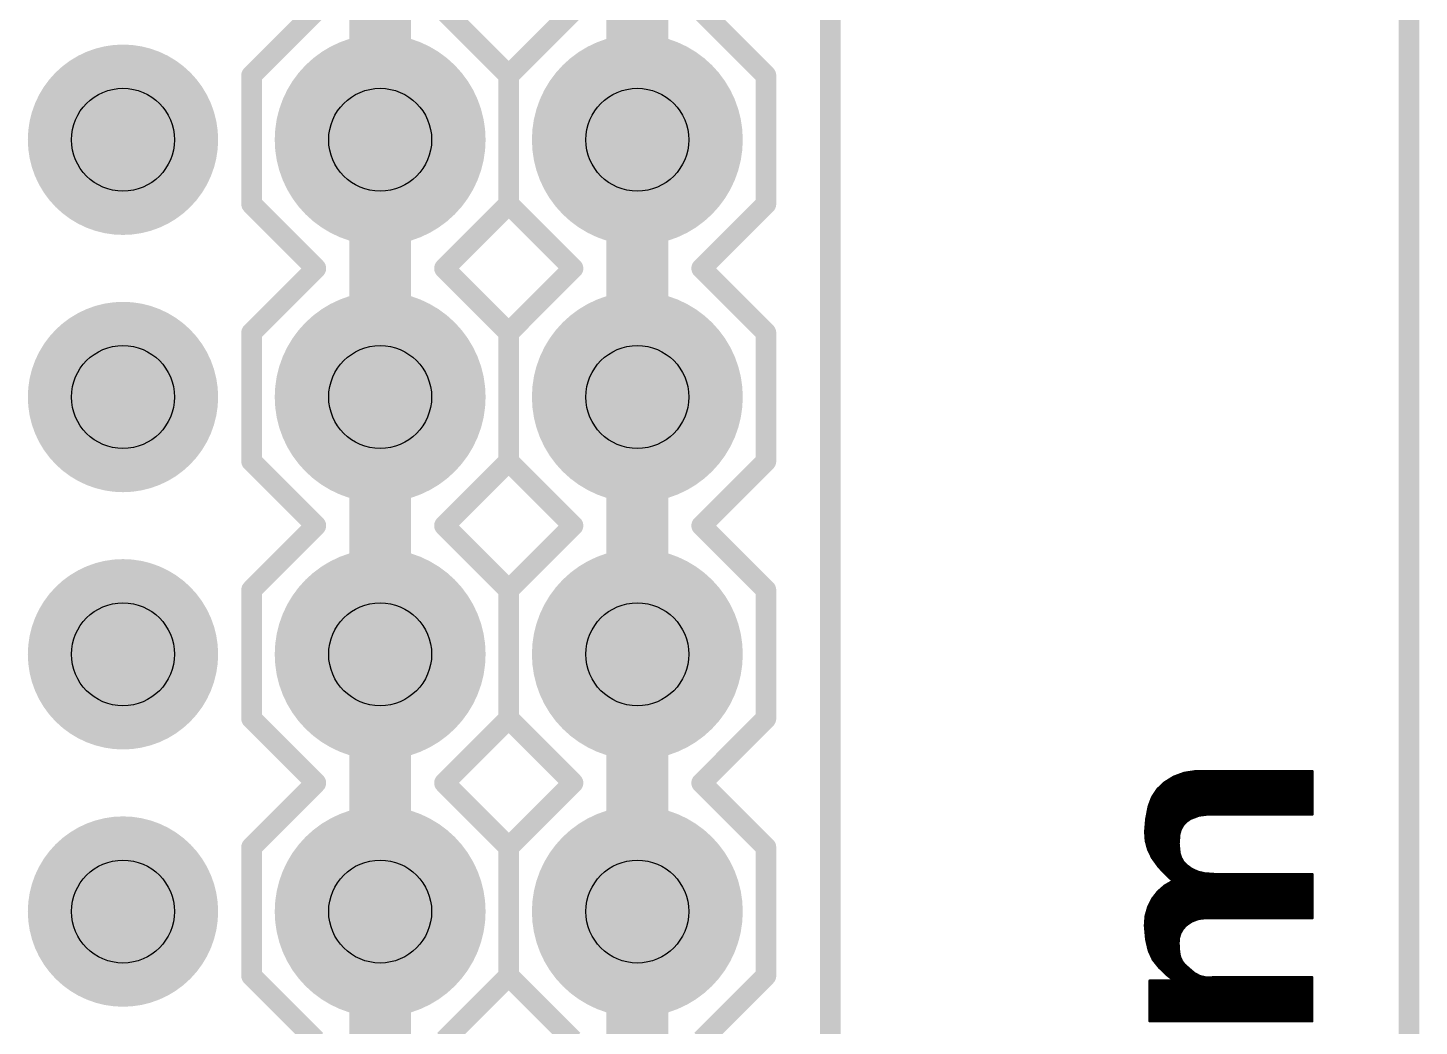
# Model space of a CAD drawing. Extents: x -27 to 84, y -12 to 86.
# Drawn here: x 70.18 to 83.92, y 50.94 to 60.79 of the extents above; entities that cross this region are included whole.
import ezdxf

# ---------------------------------------------------------------- set-up
doc = ezdxf.new("R2010")
doc.units = 0
for name, color, linetype in [('1', 12, 'CONTINUOUS'), ('17', 110, 'CONTINUOUS'), ('18', 110, 'CONTINUOUS'), ('20', 53, 'CONTINUOUS'), ('21', 41, 'CONTINUOUS'), ('29', 253, 'CONTINUOUS'), ('30', 253, 'CONTINUOUS'), ('44', 253, 'CONTINUOUS'), ('51', 53, 'CONTINUOUS')]:
    doc.layers.add(name, color=color, linetype=linetype)

# ---------------------------------------------------------------- blocks, each defined once
blk = doc.blocks.new('RECT')
blk.add_solid([(-0.5, -0.5), (0.5, -0.5), (-0.5, 0.5), (0.5, 0.5)])
blk = doc.blocks.new('ROUNDP')
at = {"const_width": 0.5}
blk.add_lwpolyline([(0, -0.25, 1), (0, 0.25, 1), (0, -0.25)], format="xyb", dxfattribs=at)
blk = doc.blocks.new('ROUNDV')
at = {"const_width": 0.5}
blk.add_lwpolyline([(0, -0.25, 1), (0, 0.25, 1), (0, -0.25)], format="xyb", dxfattribs=at)

msp = doc.modelspace()

# ---------------------------------------------------------------- linework, layer by layer
at = {"layer": '1', "const_width": 0.6096}
for points in [[(73.66, 59.69), (73.66, 62.23)], [(76.2, 59.69), (76.2, 62.23)], [(73.66, 57.15), (73.66, 59.69)], [(76.2, 57.15), (76.2, 59.69)], [(73.66, 54.61), (73.66, 57.15)], [(76.2, 54.61), (76.2, 57.15)], [(73.66, 52.07), (73.66, 54.61)], [(76.2, 52.07), (76.2, 54.61)], [(73.66, 49.53), (73.66, 52.07)], [(76.2, 49.53), (76.2, 52.07)]]:
    msp.add_lwpolyline(points, dxfattribs=at)
at = {"layer": '1', "const_width": 0.3048}
for points in [[(73.8124, 59.69, 1), (73.5076, 59.69)], [(76.3524, 59.69, 1), (76.0476, 59.69)], [(73.5076, 59.69, 1), (73.8124, 59.69)], [(76.0476, 59.69, 1), (76.3524, 59.69)], [(73.8124, 57.15, 1), (73.5076, 57.15)], [(76.3524, 57.15, 1), (76.0476, 57.15)], [(73.5076, 57.15, 1), (73.8124, 57.15)], [(76.0476, 57.15, 1), (76.3524, 57.15)], [(73.8124, 54.61, 1), (73.5076, 54.61)], [(76.3524, 54.61, 1), (76.0476, 54.61)], [(73.5076, 54.61, 1), (73.8124, 54.61)], [(76.0476, 54.61, 1), (76.3524, 54.61)], [(73.8124, 52.07, 1), (73.5076, 52.07)], [(76.3524, 52.07, 1), (76.0476, 52.07)], [(73.5076, 52.07, 1), (73.8124, 52.07)], [(76.0476, 52.07, 1), (76.3524, 52.07)]]:
    msp.add_lwpolyline(points, format="xyb", dxfattribs=at)
at = {"layer": '20', "const_width": 0.2032}
msp.add_lwpolyline([(83.82, 0.635), (83.82, 85.725)], dxfattribs=at)
at = {"layer": '21'}
for points, const_width in [([(78.105, 1.397), (78.105, 84.963)], 0.2032), ([(72.39, 60.325), (73.025, 60.96)], 0.2032), ([(74.295, 60.96), (74.93, 60.325)], 0.2032), ([(74.93, 60.325), (75.565, 60.96)], 0.2032), ([(76.835, 60.96), (77.47, 60.325)], 0.2032), ([(72.39, 59.055), (72.39, 60.325)], 0.2032), ([(74.93, 60.325), (74.93, 59.055)], 0.2032), ([(74.93, 59.055), (74.93, 60.325)], 0.2032), ([(77.47, 60.325), (77.47, 59.055)], 0.2032), ([(72.39, 59.055), (73.025, 58.42)], 0.2032), ([(74.295, 58.42), (74.93, 59.055)], 0.2032), ([(74.93, 59.055), (75.565, 58.42)], 0.2032), ([(76.835, 58.42), (77.47, 59.055)], 0.2032), ([(72.39, 57.785), (73.025, 58.42)], 0.2032), ([(74.295, 58.42), (74.93, 57.785)], 0.2032), ([(74.93, 57.785), (75.565, 58.42)], 0.2032), ([(76.835, 58.42), (77.47, 57.785)], 0.2032), ([(72.39, 56.515), (72.39, 57.785)], 0.2032), ([(74.93, 57.785), (74.93, 56.515)], 0.2032), ([(74.93, 56.515), (74.93, 57.785)], 0.2032), ([(77.47, 57.785), (77.47, 56.515)], 0.2032), ([(72.39, 56.515), (73.025, 55.88)], 0.2032), ([(74.295, 55.88), (74.93, 56.515)], 0.2032), ([(74.93, 56.515), (75.565, 55.88)], 0.2032), ([(76.835, 55.88), (77.47, 56.515)], 0.2032), ([(72.39, 55.245), (73.025, 55.88)], 0.2032), ([(74.295, 55.88), (74.93, 55.245)], 0.2032), ([(74.93, 55.245), (75.565, 55.88)], 0.2032), ([(76.835, 55.88), (77.47, 55.245)], 0.2032), ([(72.39, 53.975), (72.39, 55.245)], 0.2032), ([(74.93, 55.245), (74.93, 53.975)], 0.2032), ([(74.93, 53.975), (74.93, 55.245)], 0.2032), ([(77.47, 55.245), (77.47, 53.975)], 0.2032), ([(72.39, 53.975), (73.025, 53.34)], 0.2032), ([(74.295, 53.34), (74.93, 53.975)], 0.2032), ([(74.93, 53.975), (75.565, 53.34)], 0.2032), ([(76.835, 53.34), (77.47, 53.975)], 0.2032), ([(81.5997, 53.4375), (81.7093, 53.4543)], 0.0254), ([(81.6266, 53.4416), (82.8675, 53.4416)], 0.0254), ([(81.7093, 53.4543), (82.8675, 53.4543)], 0.0254), ([(82.8675, 53.4543), (82.8675, 53.0301)], 0.0254), ([(72.39, 52.705), (73.025, 53.34)], 0.2032), ([(74.295, 53.34), (74.93, 52.705)], 0.2032), ([(74.93, 52.705), (75.565, 53.34)], 0.2032), ([(76.835, 53.34), (77.47, 52.705)], 0.2032), ([(81.3355, 53.2755), (81.4019, 53.34)], 0.0254), ([(81.3758, 53.3146), (82.8675, 53.3146)], 0.0254), ([(81.4019, 53.34), (81.4958, 53.3988)], 0.0254), ([(81.4019, 53.34), (82.8675, 53.34)], 0.0254), ([(81.4425, 53.3654), (82.8675, 53.3654)], 0.0254), ([(81.483, 53.3908), (82.8675, 53.3908)], 0.0254), ([(81.4958, 53.3988), (81.5997, 53.4375)], 0.0254), ([(81.5425, 53.4162), (82.8675, 53.4162)], 0.0254), ([(81.2521, 53.1114), (81.2848, 53.198)], 0.0254), ([(81.2808, 53.1876), (82.8675, 53.1876)], 0.0254), ([(81.2848, 53.198), (81.3355, 53.2755)], 0.0254), ([(81.2946, 53.213), (82.8675, 53.213)], 0.0254), ([(81.3112, 53.2384), (82.8675, 53.2384)], 0.0254), ([(81.3278, 53.2638), (82.8675, 53.2638)], 0.0254), ([(81.3496, 53.2892), (82.8675, 53.2892)], 0.0254), ([(81.2272, 52.9854), (81.2521, 53.1114)], 0.0254), ([(81.2371, 53.0352), (82.8675, 53.0352)], 0.0254), ([(81.2421, 53.0606), (82.8675, 53.0606)], 0.0254), ([(81.2471, 53.086), (82.8675, 53.086)], 0.0254), ([(81.2521, 53.1114), (82.8675, 53.1114)], 0.0254), ([(81.2617, 53.1368), (82.8675, 53.1368)], 0.0254), ([(81.2712, 53.1622), (82.8675, 53.1622)], 0.0254), ([(81.8388, 53.0301), (81.7485, 53.0191)], 0.0254), ([(82.8675, 53.0301), (81.8388, 53.0301)], 0.0254), ([(81.2165, 52.8574), (81.2272, 52.9854)], 0.0254), ([(81.2208, 52.9082), (81.5814, 52.9082)], 0.0254), ([(81.2229, 52.9336), (81.5995, 52.9336)], 0.0254), ([(81.225, 52.959), (81.6227, 52.959)], 0.0254), ([(81.2271, 52.9844), (81.6598, 52.9844)], 0.0254), ([(81.232, 53.0098), (81.7239, 53.0098)], 0.0254), ([(81.5894, 52.9226), (81.5653, 52.8795)], 0.0254), ([(81.6227, 52.9591), (81.5894, 52.9226)], 0.0254), ([(81.6635, 52.9869), (81.6227, 52.9591)], 0.0254), ([(81.7485, 53.0191), (81.6635, 52.9869)], 0.0254), ([(72.39, 51.435), (72.39, 52.705)], 0.2032), ([(74.93, 52.705), (74.93, 51.435)], 0.2032), ([(74.93, 51.435), (74.93, 52.705)], 0.2032), ([(77.47, 52.705), (77.47, 51.435)], 0.2032), ([(81.2226, 52.768), (81.2165, 52.8574)], 0.0254), ([(81.2165, 52.8574), (81.559, 52.8574)], 0.0254), ([(81.2182, 52.832), (81.5518, 52.832)], 0.0254), ([(81.2186, 52.8828), (81.5672, 52.8828)], 0.0254), ([(81.22, 52.8066), (81.5499, 52.8066)], 0.0254), ([(81.2217, 52.7812), (81.548, 52.7812)], 0.0254), ([(81.2458, 52.6814), (81.2226, 52.768)], 0.0254), ([(81.2259, 52.7558), (81.5461, 52.7558)], 0.0254), ([(81.5518, 52.832), (81.5448, 52.7392)], 0.0254), ([(81.5653, 52.8795), (81.5518, 52.832)], 0.0254), ([(81.2327, 52.7304), (81.5457, 52.7304)], 0.0254), ([(81.2395, 52.705), (81.5483, 52.705)], 0.0254), ([(81.2851, 52.6009), (81.2458, 52.6814)], 0.0254), ([(81.2467, 52.6796), (81.5509, 52.6796)], 0.0254), ([(81.2591, 52.6542), (81.5535, 52.6542)], 0.0254), ([(81.2715, 52.6288), (81.5598, 52.6288)], 0.0254), ([(81.5448, 52.7392), (81.5543, 52.6466)], 0.0254), ([(81.5543, 52.6466), (81.5676, 52.6031)], 0.0254), ([(81.2839, 52.6034), (81.5675, 52.6034)], 0.0254), ([(81.3489, 52.512), (81.2851, 52.6009)], 0.0254), ([(81.3015, 52.578), (81.5818, 52.578)], 0.0254), ([(81.3198, 52.5526), (81.5998, 52.5526)], 0.0254), ([(81.338, 52.5272), (81.6238, 52.5272)], 0.0254), ([(81.4248, 52.4332), (81.3489, 52.512)], 0.0254), ([(81.3587, 52.5018), (81.6586, 52.5018)], 0.0254), ([(81.5676, 52.6031), (81.59, 52.5635)], 0.0254), ([(81.59, 52.5635), (81.6204, 52.5297)], 0.0254), ([(81.6204, 52.5297), (81.6753, 52.4896)], 0.0254), ([(81.6753, 52.4896), (81.737, 52.4613)], 0.0254), ([(81.3832, 52.4764), (81.7042, 52.4764)], 0.0254), ([(81.4077, 52.451), (81.7813, 52.451)], 0.0254), ([(81.4089, 52.3253), (81.4857, 52.3697)], 0.0254), ([(81.473, 52.3875), (81.4248, 52.4332)], 0.0254), ([(81.4328, 52.4256), (82.8675, 52.4256)], 0.0254), ([(81.4506, 52.3494), (82.8675, 52.3494)], 0.0254), ([(81.4596, 52.4002), (82.8675, 52.4002)], 0.0254), ([(81.4821, 52.3784), (81.473, 52.3875)], 0.0254), ([(81.4848, 52.3744), (81.4821, 52.3784)], 0.0254), ([(81.4845, 52.3748), (82.8675, 52.3748)], 0.0254), ([(81.4857, 52.3697), (81.4848, 52.3744)], 0.0254), ([(81.737, 52.4613), (81.8032, 52.4459)], 0.0254), ([(81.8032, 52.4459), (81.915, 52.4383)], 0.0254), ([(81.915, 52.4383), (82.8675, 52.4383)], 0.0254), ([(82.8675, 52.4383), (82.8675, 52.0065)], 0.0254), ([(81.2873, 52.1973), (81.342, 52.2672)], 0.0254), ([(81.307, 52.2224), (82.8675, 52.2224)], 0.0254), ([(81.3268, 52.2478), (82.8675, 52.2478)], 0.0254), ([(81.342, 52.2672), (81.4089, 52.3253)], 0.0254), ([(81.3489, 52.2732), (82.8675, 52.2732)], 0.0254), ([(81.3782, 52.2986), (82.8675, 52.2986)], 0.0254), ([(81.4074, 52.324), (82.8675, 52.324)], 0.0254), ([(81.2209, 52.026), (81.247, 52.1183)], 0.0254), ([(81.2334, 52.07), (82.8675, 52.07)], 0.0254), ([(81.2405, 52.0954), (82.8675, 52.0954)], 0.0254), ([(81.247, 52.1183), (81.2873, 52.1973)], 0.0254), ([(81.2483, 52.1208), (82.8675, 52.1208)], 0.0254), ([(81.2612, 52.1462), (82.8675, 52.1462)], 0.0254), ([(81.2742, 52.1716), (82.8675, 52.1716)], 0.0254), ([(81.2872, 52.197), (82.8675, 52.197)], 0.0254), ([(81.214, 51.9303), (81.2209, 52.026)], 0.0254), ([(81.2267, 51.7931), (81.214, 51.9303)], 0.0254), ([(81.2149, 51.943), (81.6316, 51.943)], 0.0254), ([(81.2168, 51.9684), (81.6691, 51.9684)], 0.0254), ([(81.2186, 51.9938), (81.7303, 51.9938)], 0.0254), ([(81.2204, 52.0192), (82.8675, 52.0192)], 0.0254), ([(81.2262, 52.0446), (82.8675, 52.0446)], 0.0254), ([(81.6204, 51.9354), (81.5866, 51.8986)], 0.0254), ([(81.6776, 51.9741), (81.6204, 51.9354)], 0.0254), ([(81.7423, 51.9983), (81.6776, 51.9741)], 0.0254), ([(81.8109, 52.0065), (81.7423, 51.9983)], 0.0254), ([(82.8675, 52.0065), (81.8109, 52.0065)], 0.0254), ([(81.2152, 51.9176), (81.604, 51.9176)], 0.0254), ([(81.2175, 51.8922), (81.5829, 51.8922)], 0.0254), ([(81.2199, 51.8668), (81.5685, 51.8668)], 0.0254), ([(81.2222, 51.8414), (81.5577, 51.8414)], 0.0254), ([(81.2246, 51.816), (81.5501, 51.816)], 0.0254), ([(81.2521, 51.6839), (81.2267, 51.7931)], 0.0254), ([(81.5475, 51.8074), (81.5442, 51.7576)], 0.0254), ([(81.5619, 51.8553), (81.5475, 51.8074)], 0.0254), ([(81.5866, 51.8986), (81.5619, 51.8553)], 0.0254), ([(81.2273, 51.7906), (81.5464, 51.7906)], 0.0254), ([(81.2332, 51.7652), (81.5447, 51.7652)], 0.0254), ([(81.2391, 51.7398), (81.5452, 51.7398)], 0.0254), ([(81.245, 51.7144), (81.5467, 51.7144)], 0.0254), ([(81.2509, 51.689), (81.5482, 51.689)], 0.0254), ([(81.2925, 51.595), (81.2521, 51.6839)], 0.0254), ([(81.2613, 51.6636), (81.5506, 51.6636)], 0.0254), ([(81.5442, 51.7576), (81.5492, 51.6712)], 0.0254), ([(81.5492, 51.6712), (81.5579, 51.6249)], 0.0254), ([(72.39, 51.435), (73.025, 50.8)], 0.2032), ([(74.295, 50.8), (74.93, 51.435)], 0.2032), ([(74.93, 51.435), (75.565, 50.8)], 0.2032), ([(76.835, 50.8), (77.47, 51.435)], 0.2032), ([(81.2729, 51.6382), (81.5554, 51.6382)], 0.0254), ([(81.2844, 51.6128), (81.5632, 51.6128)], 0.0254), ([(81.3537, 51.5188), (81.2925, 51.595)], 0.0254), ([(81.2986, 51.5874), (81.5744, 51.5874)], 0.0254), ([(81.319, 51.562), (81.5917, 51.562)], 0.0254), ([(81.3394, 51.5366), (81.6138, 51.5366)], 0.0254), ([(81.4324, 51.4426), (81.3537, 51.5188)], 0.0254), ([(81.5579, 51.6249), (81.5768, 51.5818)], 0.0254), ([(81.5768, 51.5818), (81.6051, 51.5442)], 0.0254), ([(81.6051, 51.5442), (81.7016, 51.4604)], 0.0254), ([(81.2597, 50.988), (81.2597, 51.3867)], 0.0254), ([(81.2597, 51.3867), (81.4807, 51.3867)], 0.0254), ([(81.2597, 51.3842), (82.865, 51.3842)], 0.0254), ([(81.3616, 51.5112), (81.6431, 51.5112)], 0.0254), ([(81.3878, 51.4858), (81.6724, 51.4858)], 0.0254), ([(81.414, 51.4604), (81.7016, 51.4604)], 0.0254), ([(81.4756, 51.4096), (81.4324, 51.4426)], 0.0254), ([(81.4424, 51.435), (81.7498, 51.435)], 0.0254), ([(81.4807, 51.3867), (81.4756, 51.4096)], 0.0254), ([(81.4756, 51.4096), (82.865, 51.4096)], 0.0254), ([(81.7016, 51.4604), (81.7582, 51.4306)], 0.0254), ([(81.7582, 51.4306), (81.8206, 51.4167)], 0.0254), ([(81.8206, 51.4167), (81.8845, 51.4198)], 0.0254), ([(81.8845, 51.4198), (82.865, 51.4198)], 0.0254), ([(82.865, 51.4198), (82.865, 50.988)], 0.0254), ([(81.2597, 51.3588), (82.865, 51.3588)], 0.0254), ([(81.2597, 51.3334), (82.865, 51.3334)], 0.0254), ([(81.2597, 51.308), (82.865, 51.308)], 0.0254), ([(81.2597, 51.2826), (82.865, 51.2826)], 0.0254), ([(81.2597, 51.2572), (82.865, 51.2572)], 0.0254), ([(81.2597, 51.2318), (82.865, 51.2318)], 0.0254), ([(81.2597, 51.2064), (82.865, 51.2064)], 0.0254), ([(81.2597, 51.181), (82.865, 51.181)], 0.0254), ([(81.2597, 51.1556), (82.865, 51.1556)], 0.0254), ([(81.2597, 51.1302), (82.865, 51.1302)], 0.0254), ([(81.2597, 51.1048), (82.865, 51.1048)], 0.0254), ([(81.2597, 51.0794), (82.865, 51.0794)], 0.0254), ([(81.2597, 51.054), (82.865, 51.054)], 0.0254), ([(81.2597, 51.0286), (82.865, 51.0286)], 0.0254), ([(81.2597, 51.0032), (82.865, 51.0032)], 0.0254), ([(82.865, 50.988), (81.2597, 50.988)], 0.0254)]:
    msp.add_lwpolyline(points, dxfattribs=dict(at, const_width=const_width))
for points, const_width in [([(72.4408, 60.325, 1), (72.3392, 60.325)], 0.1016), ([(72.3541, 60.3609, 1), (72.4259, 60.2891)], 0.1016), ([(74.9808, 60.325, 1), (74.8792, 60.325)], 0.1016), ([(74.9808, 60.325, 1), (74.8792, 60.325)], 0.1016), ([(74.8941, 60.3609, 1), (74.9659, 60.2891)], 0.1016), ([(74.8941, 60.2891, 1), (74.9659, 60.3609)], 0.1016), ([(77.5208, 60.325, 1), (77.4192, 60.325)], 0.1016), ([(77.4341, 60.2891, 1), (77.5059, 60.3609)], 0.1016), ([(72.4259, 59.0909, 1), (72.3541, 59.0191)], 0.1016), ([(72.3392, 59.055, 1), (72.4408, 59.055)], 0.1016), ([(74.9659, 59.0909, 1), (74.8941, 59.0191)], 0.1016), ([(74.8792, 59.055, 1), (74.9808, 59.055)], 0.1016), ([(74.8792, 59.055, 1), (74.9808, 59.055)], 0.1016), ([(74.9659, 59.0191, 1), (74.8941, 59.0909)], 0.1016), ([(77.4192, 59.055, 1), (77.5208, 59.055)], 0.1016), ([(77.5059, 59.0191, 1), (77.4341, 59.0909)], 0.1016), ([(73.0609, 58.3841, 1), (72.9891, 58.4559)], 0.1016), ([(72.9891, 58.3841, 1), (73.0609, 58.4559)], 0.1016), ([(74.3309, 58.4559, 1), (74.2591, 58.3841)], 0.1016), ([(74.2591, 58.4559, 1), (74.3309, 58.3841)], 0.1016), ([(75.6009, 58.3841, 1), (75.5291, 58.4559)], 0.1016), ([(75.5291, 58.3841, 1), (75.6009, 58.4559)], 0.1016), ([(76.8709, 58.4559, 1), (76.7991, 58.3841)], 0.1016), ([(76.7991, 58.4559, 1), (76.8709, 58.3841)], 0.1016), ([(72.4408, 57.785, 1), (72.3392, 57.785)], 0.1016), ([(72.3541, 57.8209, 1), (72.4259, 57.7491)], 0.1016), ([(74.9808, 57.785, 1), (74.8792, 57.785)], 0.1016), ([(74.9808, 57.785, 1), (74.8792, 57.785)], 0.1016), ([(74.8941, 57.8209, 1), (74.9659, 57.7491)], 0.1016), ([(74.8941, 57.7491, 1), (74.9659, 57.8209)], 0.1016), ([(77.5208, 57.785, 1), (77.4192, 57.785)], 0.1016), ([(77.4341, 57.7491, 1), (77.5059, 57.8209)], 0.1016), ([(72.4259, 56.5509, 1), (72.3541, 56.4791)], 0.1016), ([(74.9659, 56.5509, 1), (74.8941, 56.4791)], 0.1016), ([(74.9659, 56.4791, 1), (74.8941, 56.5509)], 0.1016), ([(77.5059, 56.4791, 1), (77.4341, 56.5509)], 0.1016), ([(72.3392, 56.515, 1), (72.4408, 56.515)], 0.1016), ([(74.8792, 56.515, 1), (74.9808, 56.515)], 0.1016), ([(74.8792, 56.515, 1), (74.9808, 56.515)], 0.1016), ([(77.4192, 56.515, 1), (77.5208, 56.515)], 0.1016), ([(73.0609, 55.8441, 1), (72.9891, 55.9159)], 0.1016), ([(72.9891, 55.8441, 1), (73.0609, 55.9159)], 0.1016), ([(74.3309, 55.9159, 1), (74.2591, 55.8441)], 0.1016), ([(74.2591, 55.9159, 1), (74.3309, 55.8441)], 0.1016), ([(75.6009, 55.8441, 1), (75.5291, 55.9159)], 0.1016), ([(75.5291, 55.8441, 1), (75.6009, 55.9159)], 0.1016), ([(76.8709, 55.9159, 1), (76.7991, 55.8441)], 0.1016), ([(76.7991, 55.9159, 1), (76.8709, 55.8441)], 0.1016), ([(72.4408, 55.245, 1), (72.3392, 55.245)], 0.1016), ([(72.3541, 55.2809, 1), (72.4259, 55.2091)], 0.1016), ([(74.9808, 55.245, 1), (74.8792, 55.245)], 0.1016), ([(74.9808, 55.245, 1), (74.8792, 55.245)], 0.1016), ([(74.8941, 55.2809, 1), (74.9659, 55.2091)], 0.1016), ([(74.8941, 55.2091, 1), (74.9659, 55.2809)], 0.1016), ([(77.5208, 55.245, 1), (77.4192, 55.245)], 0.1016), ([(77.4341, 55.2091, 1), (77.5059, 55.2809)], 0.1016), ([(72.4259, 54.0109, 1), (72.3541, 53.9391)], 0.1016), ([(72.3392, 53.975, 1), (72.4408, 53.975)], 0.1016), ([(74.9659, 54.0109, 1), (74.8941, 53.9391)], 0.1016), ([(74.8792, 53.975, 1), (74.9808, 53.975)], 0.1016), ([(74.8792, 53.975, 1), (74.9808, 53.975)], 0.1016), ([(74.9659, 53.9391, 1), (74.8941, 54.0109)], 0.1016), ([(77.4192, 53.975, 1), (77.5208, 53.975)], 0.1016), ([(77.5059, 53.9391, 1), (77.4341, 54.0109)], 0.1016), ([(81.6266, 53.4479, 1), (81.6266, 53.4353)], 0.0127), ([(81.7093, 53.4607, 1), (81.7093, 53.448)], 0.0127), ([(81.7103, 53.448, 1), (81.7083, 53.4606)], 0.0127), ([(82.8739, 53.4543, 1), (82.8612, 53.4543)], 0.0127), ([(82.8675, 53.448, 1), (82.8675, 53.4607)], 0.0127), ([(82.8675, 53.4353, 1), (82.8675, 53.4479)], 0.0127), ([(73.0609, 53.3041, 1), (72.9891, 53.3759)], 0.1016), ([(72.9891, 53.3041, 1), (73.0609, 53.3759)], 0.1016), ([(74.3309, 53.3759, 1), (74.2591, 53.3041)], 0.1016), ([(74.2591, 53.3759, 1), (74.3309, 53.3041)], 0.1016), ([(75.6009, 53.3041, 1), (75.5291, 53.3759)], 0.1016), ([(75.5291, 53.3041, 1), (75.6009, 53.3759)], 0.1016), ([(76.8709, 53.3759, 1), (76.7991, 53.3041)], 0.1016), ([(76.7991, 53.3759, 1), (76.8709, 53.3041)], 0.1016), ([(81.3758, 53.321, 1), (81.3758, 53.3083)], 0.0127), ([(81.4019, 53.3464, 1), (81.4019, 53.3337)], 0.0127), ([(81.3985, 53.3454, 1), (81.4053, 53.3346)], 0.0127), ([(81.4063, 53.3354, 1), (81.3975, 53.3446)], 0.0127), ([(81.4425, 53.3717, 1), (81.4425, 53.3591)], 0.0127), ([(81.483, 53.3972, 1), (81.483, 53.3845)], 0.0127), ([(81.4936, 53.4048, 1), (81.4981, 53.3929)], 0.0127), ([(81.4992, 53.3935, 1), (81.4925, 53.4042)], 0.0127), ([(81.5425, 53.4226, 1), (81.5425, 53.4099)], 0.0127), ([(81.5988, 53.4437, 1), (81.6007, 53.4312)], 0.0127), ([(81.602, 53.4315, 1), (81.5975, 53.4434)], 0.0127), ([(82.8675, 53.4099, 1), (82.8675, 53.4226)], 0.0127), ([(82.8675, 53.3845, 1), (82.8675, 53.3972)], 0.0127), ([(82.8675, 53.3591, 1), (82.8675, 53.3717)], 0.0127), ([(82.8675, 53.3337, 1), (82.8675, 53.3464)], 0.0127), ([(82.8675, 53.3083, 1), (82.8675, 53.321)], 0.0127), ([(81.2808, 53.194, 1), (81.2808, 53.1813)], 0.0127), ([(81.2794, 53.2015, 1), (81.2901, 53.1946)], 0.0127), ([(81.2907, 53.1958, 1), (81.2788, 53.2003)], 0.0127), ([(81.2946, 53.2193, 1), (81.2946, 53.2067)], 0.0127), ([(81.3112, 53.2448, 1), (81.3112, 53.2321)], 0.0127), ([(81.3278, 53.2702, 1), (81.3278, 53.2575)], 0.0127), ([(81.3311, 53.28, 1), (81.3399, 53.2709)], 0.0127), ([(81.3408, 53.272, 1), (81.3302, 53.279)], 0.0127), ([(81.3496, 53.2955, 1), (81.3496, 53.2829)], 0.0127), ([(82.8675, 53.2829, 1), (82.8675, 53.2955)], 0.0127), ([(82.8675, 53.2575, 1), (82.8675, 53.2702)], 0.0127), ([(82.8675, 53.2321, 1), (82.8675, 53.2448)], 0.0127), ([(82.8675, 53.2067, 1), (82.8675, 53.2193)], 0.0127), ([(82.8675, 53.1813, 1), (82.8675, 53.194)], 0.0127), ([(81.2371, 53.0416, 1), (81.2371, 53.0289)], 0.0127), ([(81.2421, 53.0669, 1), (81.2421, 53.0543)], 0.0127), ([(81.2471, 53.0924, 1), (81.2471, 53.0797)], 0.0127), ([(81.2521, 53.1178, 1), (81.2521, 53.1051)], 0.0127), ([(81.2462, 53.1136, 1), (81.258, 53.1092)], 0.0127), ([(81.2583, 53.1102, 1), (81.2459, 53.1126)], 0.0127), ([(81.2617, 53.1431, 1), (81.2617, 53.1305)], 0.0127), ([(81.2712, 53.1686, 1), (81.2712, 53.1559)], 0.0127), ([(81.8388, 53.0365, 1), (81.8388, 53.0238)], 0.0127), ([(81.8396, 53.0238, 1), (81.838, 53.0364)], 0.0127), ([(82.8675, 53.1559, 1), (82.8675, 53.1686)], 0.0127), ([(82.8675, 53.1305, 1), (82.8675, 53.1431)], 0.0127), ([(82.8675, 53.1051, 1), (82.8675, 53.1178)], 0.0127), ([(82.8675, 53.0797, 1), (82.8675, 53.0924)], 0.0127), ([(82.8675, 53.0543, 1), (82.8675, 53.0669)], 0.0127), ([(82.8675, 53.0289, 1), (82.8675, 53.0416)], 0.0127), ([(82.8675, 53.0238, 1), (82.8675, 53.0365)], 0.0127), ([(81.2208, 52.9145, 1), (81.2208, 52.9019)], 0.0127), ([(81.2229, 52.94, 1), (81.2229, 52.9273)], 0.0127), ([(81.225, 52.9654, 1), (81.225, 52.9527)], 0.0127), ([(81.2271, 52.9907, 1), (81.2271, 52.9781)], 0.0127), ([(81.221, 52.9866, 1), (81.2334, 52.9842)], 0.0127), ([(81.2335, 52.9849, 1), (81.2209, 52.9859)], 0.0127), ([(81.232, 53.0162, 1), (81.232, 53.0035)], 0.0127), ([(81.5814, 52.9019, 1), (81.5814, 52.9145)], 0.0127), ([(81.5847, 52.9269, 1), (81.5941, 52.9183)], 0.0127), ([(81.595, 52.9195, 1), (81.5839, 52.9257)], 0.0127), ([(81.5995, 52.9273, 1), (81.5995, 52.94)], 0.0127), ([(81.6191, 52.9643, 1), (81.6263, 52.9538)], 0.0127), ([(81.6274, 52.9548, 1), (81.618, 52.9633)], 0.0127), ([(81.6227, 52.9527, 1), (81.6227, 52.9654)], 0.0127), ([(81.6612, 52.9928, 1), (81.6658, 52.981)], 0.0127), ([(81.6671, 52.9817, 1), (81.6599, 52.9921)], 0.0127), ([(81.6598, 52.9781, 1), (81.6598, 52.9907)], 0.0127), ([(81.7239, 53.0035, 1), (81.7239, 53.0162)], 0.0127), ([(81.7478, 53.0255, 1), (81.7493, 53.0128)], 0.0127), ([(81.7508, 53.0132, 1), (81.7463, 53.0251)], 0.0127), ([(82.8612, 53.0301, 1), (82.8739, 53.0301)], 0.0127), ([(72.4408, 52.705, 1), (72.3392, 52.705)], 0.1016), ([(72.3541, 52.7409, 1), (72.4259, 52.6691)], 0.1016), ([(74.9808, 52.705, 1), (74.8792, 52.705)], 0.1016), ([(74.9808, 52.705, 1), (74.8792, 52.705)], 0.1016), ([(74.8941, 52.7409, 1), (74.9659, 52.6691)], 0.1016), ([(74.8941, 52.6691, 1), (74.9659, 52.7409)], 0.1016), ([(77.5208, 52.705, 1), (77.4192, 52.705)], 0.1016), ([(77.4341, 52.6691, 1), (77.5059, 52.7409)], 0.1016), ([(81.2228, 52.8578, 1), (81.2102, 52.857)], 0.0127), ([(81.2165, 52.8638, 1), (81.2165, 52.8511)], 0.0127), ([(81.2102, 52.8579, 1), (81.2228, 52.8569)], 0.0127), ([(81.2182, 52.8383, 1), (81.2182, 52.8257)], 0.0127), ([(81.2186, 52.8892, 1), (81.2186, 52.8765)], 0.0127), ([(81.22, 52.813, 1), (81.22, 52.8003)], 0.0127), ([(81.2217, 52.7876, 1), (81.2217, 52.7749)], 0.0127), ([(81.2288, 52.7696, 1), (81.2165, 52.7664)], 0.0127), ([(81.2163, 52.7676, 1), (81.229, 52.7684)], 0.0127), ([(81.2259, 52.7621, 1), (81.2259, 52.7495)], 0.0127), ([(81.5457, 52.8337, 1), (81.5579, 52.8303)], 0.0127), ([(81.5581, 52.8315, 1), (81.5455, 52.8325)], 0.0127), ([(81.5461, 52.7495, 1), (81.5461, 52.7621)], 0.0127), ([(81.548, 52.7749, 1), (81.548, 52.7876)], 0.0127), ([(81.5499, 52.8003, 1), (81.5499, 52.813)], 0.0127), ([(81.5518, 52.8257, 1), (81.5518, 52.8383)], 0.0127), ([(81.5598, 52.8826, 1), (81.5709, 52.8764)], 0.0127), ([(81.559, 52.8511, 1), (81.559, 52.8638)], 0.0127), ([(81.5715, 52.8777, 1), (81.5592, 52.8812)], 0.0127), ([(81.5672, 52.8765, 1), (81.5672, 52.8892)], 0.0127), ([(81.2327, 52.7368, 1), (81.2327, 52.7241)], 0.0127), ([(81.2395, 52.7114, 1), (81.2395, 52.6987)], 0.0127), ([(81.2515, 52.6842, 1), (81.2401, 52.6786)], 0.0127), ([(81.2397, 52.6798, 1), (81.2519, 52.6831)], 0.0127), ([(81.2467, 52.6859, 1), (81.2467, 52.6733)], 0.0127), ([(81.2591, 52.6606, 1), (81.2591, 52.6479)], 0.0127), ([(81.2715, 52.6352, 1), (81.2715, 52.6225)], 0.0127), ([(81.5512, 52.7398, 1), (81.5385, 52.7385)], 0.0127), ([(81.5385, 52.7397, 1), (81.5512, 52.7387)], 0.0127), ([(81.5457, 52.7241, 1), (81.5457, 52.7368)], 0.0127), ([(81.5604, 52.6485, 1), (81.5482, 52.6447)], 0.0127), ([(81.548, 52.646, 1), (81.5606, 52.6472)], 0.0127), ([(81.5483, 52.6987, 1), (81.5483, 52.7114)], 0.0127), ([(81.5509, 52.6733, 1), (81.5509, 52.6859)], 0.0127), ([(81.5535, 52.6479, 1), (81.5535, 52.6606)], 0.0127), ([(81.5598, 52.6225, 1), (81.5598, 52.6352)], 0.0127), ([(81.2839, 52.6097, 1), (81.2839, 52.5971)], 0.0127), ([(81.2903, 52.6046, 1), (81.2799, 52.5972)], 0.0127), ([(81.2794, 52.5981, 1), (81.2908, 52.6037)], 0.0127), ([(81.3015, 52.5844, 1), (81.3015, 52.5717)], 0.0127), ([(81.3198, 52.559, 1), (81.3198, 52.5463)], 0.0127), ([(81.338, 52.5335, 1), (81.338, 52.5209)], 0.0127), ([(81.3535, 52.5164, 1), (81.3443, 52.5076)], 0.0127), ([(81.3437, 52.5083, 1), (81.3541, 52.5157)], 0.0127), ([(81.3587, 52.5082, 1), (81.3587, 52.4955)], 0.0127), ([(81.5732, 52.6062, 1), (81.5621, 52.6)], 0.0127), ([(81.5616, 52.6013, 1), (81.5737, 52.605)], 0.0127), ([(81.5675, 52.5971, 1), (81.5675, 52.6097)], 0.0127), ([(81.5818, 52.5717, 1), (81.5818, 52.5844)], 0.0127), ([(81.5947, 52.5678, 1), (81.5853, 52.5593)], 0.0127), ([(81.5845, 52.5604, 1), (81.5955, 52.5667)], 0.0127), ([(81.5998, 52.5463, 1), (81.5998, 52.559)], 0.0127), ([(81.6241, 52.5348, 1), (81.6167, 52.5246)], 0.0127), ([(81.6157, 52.5255, 1), (81.6251, 52.5339)], 0.0127), ([(81.6238, 52.5209, 1), (81.6238, 52.5335)], 0.0127), ([(81.6586, 52.4955, 1), (81.6586, 52.5082)], 0.0127), ([(81.6779, 52.4954, 1), (81.6726, 52.4839)], 0.0127), ([(81.6715, 52.4845, 1), (81.679, 52.4948)], 0.0127), ([(81.3832, 52.4828, 1), (81.3832, 52.4701)], 0.0127), ([(81.4077, 52.4573, 1), (81.4077, 52.4447)], 0.0127), ([(81.4292, 52.4378, 1), (81.4204, 52.4286)], 0.0127), ([(81.4202, 52.4288, 1), (81.4294, 52.4376)], 0.0127), ([(81.4328, 52.432, 1), (81.4328, 52.4193)], 0.0127), ([(81.4506, 52.3558, 1), (81.4506, 52.3431)], 0.0127), ([(81.4596, 52.4066, 1), (81.4596, 52.3939)], 0.0127), ([(81.4775, 52.392, 1), (81.4685, 52.383)], 0.0127), ([(81.4686, 52.3829, 1), (81.4774, 52.3921)], 0.0127), ([(81.4874, 52.3819, 1), (81.4768, 52.3749)], 0.0127), ([(81.4776, 52.3739, 1), (81.4866, 52.3829)], 0.0127), ([(81.4845, 52.3811, 1), (81.4845, 52.3685)], 0.0127), ([(81.491, 52.3756, 1), (81.4785, 52.3732)], 0.0127), ([(81.4795, 52.3709, 1), (81.49, 52.378)], 0.0127), ([(81.4795, 52.3685, 1), (81.4919, 52.3709)], 0.0127), ([(81.4889, 52.3642, 1), (81.4825, 52.3752)], 0.0127), ([(81.7042, 52.4701, 1), (81.7042, 52.4828)], 0.0127), ([(81.7385, 52.4675, 1), (81.7356, 52.4551)], 0.0127), ([(81.7344, 52.4556, 1), (81.7397, 52.4671)], 0.0127), ([(81.7813, 52.4447, 1), (81.7813, 52.4573)], 0.0127), ([(81.8036, 52.4522, 1), (81.8028, 52.4396)], 0.0127), ([(81.8018, 52.4397, 1), (81.8046, 52.4521)], 0.0127), ([(81.915, 52.4447, 1), (81.915, 52.432)], 0.0127), ([(81.9146, 52.432, 1), (81.9154, 52.4446)], 0.0127), ([(82.8739, 52.4383, 1), (82.8612, 52.4383)], 0.0127), ([(82.8675, 52.432, 1), (82.8675, 52.4447)], 0.0127), ([(82.8675, 52.4193, 1), (82.8675, 52.432)], 0.0127), ([(82.8675, 52.3939, 1), (82.8675, 52.4066)], 0.0127), ([(82.8675, 52.3685, 1), (82.8675, 52.3811)], 0.0127), ([(82.8675, 52.3431, 1), (82.8675, 52.3558)], 0.0127), ([(81.307, 52.2287, 1), (81.307, 52.2161)], 0.0127), ([(81.3268, 52.2542, 1), (81.3268, 52.2415)], 0.0127), ([(81.3378, 52.2719, 1), (81.3461, 52.2624)], 0.0127), ([(81.347, 52.2632, 1), (81.337, 52.2711)], 0.0127), ([(81.3489, 52.2796, 1), (81.3489, 52.2669)], 0.0127), ([(81.3782, 52.3049, 1), (81.3782, 52.2923)], 0.0127), ([(81.4074, 52.3304, 1), (81.4074, 52.3177)], 0.0127), ([(81.4057, 52.3308, 1), (81.4121, 52.3198)], 0.0127), ([(81.4131, 52.3205, 1), (81.4047, 52.3301)], 0.0127), ([(82.8675, 52.3177, 1), (82.8675, 52.3304)], 0.0127), ([(82.8675, 52.2923, 1), (82.8675, 52.3049)], 0.0127), ([(82.8675, 52.2669, 1), (82.8675, 52.2796)], 0.0127), ([(82.8675, 52.2415, 1), (82.8675, 52.2542)], 0.0127), ([(82.8675, 52.2161, 1), (82.8675, 52.2287)], 0.0127), ([(81.2334, 52.0763, 1), (81.2334, 52.0637)], 0.0127), ([(81.2405, 52.1018, 1), (81.2405, 52.0891)], 0.0127), ([(81.2413, 52.1212, 1), (81.2527, 52.1154)], 0.0127), ([(81.2531, 52.1166, 1), (81.2409, 52.12)], 0.0127), ([(81.2483, 52.1272, 1), (81.2483, 52.1145)], 0.0127), ([(81.2612, 52.1525, 1), (81.2612, 52.1399)], 0.0127), ([(81.2742, 52.178, 1), (81.2742, 52.1653)], 0.0127), ([(81.2872, 52.2034, 1), (81.2872, 52.1907)], 0.0127), ([(81.2823, 52.2012, 1), (81.2923, 52.1934)], 0.0127), ([(81.293, 52.1944, 1), (81.2817, 52.2002)], 0.0127), ([(82.8675, 52.1907, 1), (82.8675, 52.2034)], 0.0127), ([(82.8675, 52.1653, 1), (82.8675, 52.178)], 0.0127), ([(82.8675, 52.1399, 1), (82.8675, 52.1525)], 0.0127), ([(82.8675, 52.1145, 1), (82.8675, 52.1272)], 0.0127), ([(82.8675, 52.0891, 1), (82.8675, 52.1018)], 0.0127), ([(82.8675, 52.0637, 1), (82.8675, 52.0763)], 0.0127), ([(81.2203, 51.9309, 1), (81.2077, 51.9297)], 0.0127), ([(81.2149, 51.9494, 1), (81.2149, 51.9367)], 0.0127), ([(81.2168, 51.9748, 1), (81.2168, 51.9621)], 0.0127), ([(81.2186, 52.0001, 1), (81.2186, 51.9875)], 0.0127), ([(81.2204, 52.0256, 1), (81.2204, 52.0129)], 0.0127), ([(81.2148, 52.0277, 1), (81.2271, 52.0243)], 0.0127), ([(81.2273, 52.0255, 1), (81.2146, 52.0264)], 0.0127), ([(81.2262, 52.051, 1), (81.2262, 52.0383)], 0.0127), ([(81.6168, 51.9407, 1), (81.624, 51.9301)], 0.0127), ([(81.6251, 51.9311, 1), (81.6157, 51.9397)], 0.0127), ([(81.6316, 51.9367, 1), (81.6316, 51.9494)], 0.0127), ([(81.6691, 51.9621, 1), (81.6691, 51.9748)], 0.0127), ([(81.6754, 51.9801, 1), (81.6798, 51.9682)], 0.0127), ([(81.6812, 51.9689, 1), (81.674, 51.9794)], 0.0127), ([(81.7303, 51.9875, 1), (81.7303, 52.0001)], 0.0127), ([(81.7416, 52.0046, 1), (81.7431, 51.992)], 0.0127), ([(81.7445, 51.9923, 1), (81.7401, 52.0042)], 0.0127), ([(81.8109, 52.0129, 1), (81.8109, 52.0002)], 0.0127), ([(81.8117, 52.0002, 1), (81.8101, 52.0128)], 0.0127), ([(82.8612, 52.0065, 1), (82.8739, 52.0065)], 0.0127), ([(82.8675, 52.0383, 1), (82.8675, 52.051)], 0.0127), ([(82.8675, 52.0129, 1), (82.8675, 52.0256)], 0.0127), ([(82.8675, 52.0002, 1), (82.8675, 52.0129)], 0.0127), ([(81.2077, 51.9308, 1), (81.2203, 51.9298)], 0.0127), ([(81.2152, 51.9239, 1), (81.2152, 51.9113)], 0.0127), ([(81.2175, 51.8986, 1), (81.2175, 51.8859)], 0.0127), ([(81.2199, 51.8732, 1), (81.2199, 51.8605)], 0.0127), ([(81.2222, 51.8477, 1), (81.2222, 51.8351)], 0.0127), ([(81.2246, 51.8224, 1), (81.2246, 51.8097)], 0.0127), ([(81.2329, 51.7945, 1), (81.2205, 51.7917)], 0.0127), ([(81.5414, 51.8093, 1), (81.5536, 51.8056)], 0.0127), ([(81.5538, 51.807, 1), (81.5412, 51.8078)], 0.0127), ([(81.5501, 51.8097, 1), (81.5501, 51.8224)], 0.0127), ([(81.5564, 51.8584, 1), (81.5674, 51.8521)], 0.0127), ([(81.568, 51.8534, 1), (81.5558, 51.8571)], 0.0127), ([(81.5577, 51.8351, 1), (81.5577, 51.8477)], 0.0127), ([(81.5685, 51.8605, 1), (81.5685, 51.8732)], 0.0127), ([(81.5819, 51.9029, 1), (81.5913, 51.8943)], 0.0127), ([(81.5921, 51.8955, 1), (81.5811, 51.9018)], 0.0127), ([(81.5829, 51.8859, 1), (81.5829, 51.8986)], 0.0127), ([(81.604, 51.9113, 1), (81.604, 51.9239)], 0.0127), ([(81.2204, 51.7925, 1), (81.233, 51.7937)], 0.0127), ([(81.2273, 51.797, 1), (81.2273, 51.7843)], 0.0127), ([(81.2332, 51.7715, 1), (81.2332, 51.7589)], 0.0127), ([(81.2391, 51.7462, 1), (81.2391, 51.7335)], 0.0127), ([(81.245, 51.7208, 1), (81.245, 51.7081)], 0.0127), ([(81.2509, 51.6953, 1), (81.2509, 51.6827)], 0.0127), ([(81.2579, 51.6865, 1), (81.2463, 51.6813)], 0.0127), ([(81.2459, 51.6825, 1), (81.2583, 51.6853)], 0.0127), ([(81.2613, 51.67, 1), (81.2613, 51.6573)], 0.0127), ([(81.5505, 51.758, 1), (81.5379, 51.7572)], 0.0127), ([(81.5379, 51.758, 1), (81.5505, 51.7572)], 0.0127), ([(81.5554, 51.6724, 1), (81.543, 51.67)], 0.0127), ([(81.5429, 51.6708, 1), (81.5555, 51.6716)], 0.0127), ([(81.5447, 51.7589, 1), (81.5447, 51.7715)], 0.0127), ([(81.5452, 51.7335, 1), (81.5452, 51.7462)], 0.0127), ([(81.5464, 51.7843, 1), (81.5464, 51.797)], 0.0127), ([(81.5467, 51.7081, 1), (81.5467, 51.7208)], 0.0127), ([(81.5482, 51.6827, 1), (81.5482, 51.6953)], 0.0127), ([(81.5506, 51.6573, 1), (81.5506, 51.67)], 0.0127), ([(72.4259, 51.4709, 1), (72.3541, 51.3991)], 0.1016), ([(74.9659, 51.4709, 1), (74.8941, 51.3991)], 0.1016), ([(74.9659, 51.3991, 1), (74.8941, 51.4709)], 0.1016), ([(77.5059, 51.3991, 1), (77.4341, 51.4709)], 0.1016), ([(81.2729, 51.6446, 1), (81.2729, 51.6319)], 0.0127), ([(81.2844, 51.6191, 1), (81.2844, 51.6065)], 0.0127), ([(81.2975, 51.5989, 1), (81.2876, 51.591)], 0.0127), ([(81.2868, 51.5923, 1), (81.2983, 51.5976)], 0.0127), ([(81.2986, 51.5938, 1), (81.2986, 51.5811)], 0.0127), ([(81.319, 51.5684, 1), (81.319, 51.5557)], 0.0127), ([(81.3394, 51.5429, 1), (81.3394, 51.5303)], 0.0127), ([(81.3581, 51.5234, 1), (81.3493, 51.5142)], 0.0127), ([(81.5637, 51.6275, 1), (81.552, 51.6224)], 0.0127), ([(81.5516, 51.6238, 1), (81.5641, 51.6261)], 0.0127), ([(81.5554, 51.6319, 1), (81.5554, 51.6446)], 0.0127), ([(81.5632, 51.6065, 1), (81.5632, 51.6191)], 0.0127), ([(81.5819, 51.5857, 1), (81.5717, 51.578)], 0.0127), ([(81.571, 51.5793, 1), (81.5826, 51.5844)], 0.0127), ([(81.5744, 51.5811, 1), (81.5744, 51.5938)], 0.0127), ([(81.5917, 51.5557, 1), (81.5917, 51.5684)], 0.0127), ([(81.6093, 51.549, 1), (81.6009, 51.5394)], 0.0127), ([(81.6, 51.5404, 1), (81.6102, 51.548)], 0.0127), ([(81.6138, 51.5303, 1), (81.6138, 51.5429)], 0.0127), ([(72.3392, 51.435, 1), (72.4408, 51.435)], 0.1016), ([(74.8792, 51.435, 1), (74.9808, 51.435)], 0.1016), ([(74.8792, 51.435, 1), (74.9808, 51.435)], 0.1016), ([(77.4192, 51.435, 1), (77.5208, 51.435)], 0.1016), ([(81.2597, 51.3931, 1), (81.2597, 51.3804)], 0.0127), ([(81.2661, 51.3867, 1), (81.2534, 51.3867)], 0.0127), ([(81.2597, 51.3905, 1), (81.2597, 51.3779)], 0.0127), ([(81.3487, 51.5148, 1), (81.3587, 51.5228)], 0.0127), ([(81.3616, 51.5175, 1), (81.3616, 51.5049)], 0.0127), ([(81.3878, 51.4922, 1), (81.3878, 51.4795)], 0.0127), ([(81.414, 51.4667, 1), (81.414, 51.4541)], 0.0127), ([(81.4363, 51.4476, 1), (81.4285, 51.4376)], 0.0127), ([(81.428, 51.438, 1), (81.4368, 51.4472)], 0.0127), ([(81.4424, 51.4413, 1), (81.4424, 51.4287)], 0.0127), ([(81.4818, 51.411, 1), (81.4694, 51.4082)], 0.0127), ([(81.4756, 51.416, 1), (81.4756, 51.4033)], 0.0127), ([(81.4717, 51.4046, 1), (81.4795, 51.4146)], 0.0127), ([(81.4745, 51.3853, 1), (81.4869, 51.3881)], 0.0127), ([(81.4807, 51.3804, 1), (81.4807, 51.3931)], 0.0127), ([(81.6431, 51.5049, 1), (81.6431, 51.5175)], 0.0127), ([(81.6724, 51.4795, 1), (81.6724, 51.4922)], 0.0127), ([(81.7046, 51.466, 1), (81.6986, 51.4548)], 0.0127), ([(81.6974, 51.4556, 1), (81.7058, 51.4652)], 0.0127), ([(81.7016, 51.4541, 1), (81.7016, 51.4667)], 0.0127), ([(81.7498, 51.4287, 1), (81.7498, 51.4413)], 0.0127), ([(81.7596, 51.4368, 1), (81.7568, 51.4244)], 0.0127), ([(81.7552, 51.425, 1), (81.7611, 51.4362)], 0.0127), ([(81.8203, 51.4231, 1), (81.8209, 51.4104)], 0.0127), ([(81.8192, 51.4105, 1), (81.822, 51.4229)], 0.0127), ([(81.8845, 51.4261, 1), (81.8845, 51.4135)], 0.0127), ([(81.8848, 51.4135, 1), (81.8842, 51.4261)], 0.0127), ([(82.8714, 51.4198, 1), (82.8587, 51.4198)], 0.0127), ([(82.865, 51.4135, 1), (82.865, 51.4261)], 0.0127), ([(82.865, 51.4033, 1), (82.865, 51.416)], 0.0127), ([(82.865, 51.3779, 1), (82.865, 51.3905)], 0.0127), ([(81.2597, 51.3398, 1), (81.2597, 51.3271)], 0.0127), ([(81.2597, 51.2636, 1), (81.2597, 51.2509)], 0.0127), ([(81.2597, 51.3651, 1), (81.2597, 51.3525)], 0.0127), ([(81.2597, 51.3143, 1), (81.2597, 51.3017)], 0.0127), ([(81.2597, 51.2889, 1), (81.2597, 51.2763)], 0.0127), ([(82.865, 51.3525, 1), (82.865, 51.3651)], 0.0127), ([(82.865, 51.3271, 1), (82.865, 51.3398)], 0.0127), ([(82.865, 51.3017, 1), (82.865, 51.3143)], 0.0127), ([(82.865, 51.2763, 1), (82.865, 51.2889)], 0.0127), ([(82.865, 51.2509, 1), (82.865, 51.2636)], 0.0127), ([(81.2597, 51.1874, 1), (81.2597, 51.1747)], 0.0127), ([(81.2597, 51.2381, 1), (81.2597, 51.2255)], 0.0127), ([(81.2597, 51.2127, 1), (81.2597, 51.2001)], 0.0127), ([(81.2597, 51.1619, 1), (81.2597, 51.1493)], 0.0127), ([(81.2597, 51.1365, 1), (81.2597, 51.1239)], 0.0127), ([(82.865, 51.2255, 1), (82.865, 51.2381)], 0.0127), ([(82.865, 51.2001, 1), (82.865, 51.2127)], 0.0127), ([(82.865, 51.1747, 1), (82.865, 51.1874)], 0.0127), ([(82.865, 51.1493, 1), (82.865, 51.1619)], 0.0127), ([(82.865, 51.1239, 1), (82.865, 51.1365)], 0.0127), ([(81.2597, 51.1112, 1), (81.2597, 51.0985)], 0.0127), ([(81.2597, 51.035, 1), (81.2597, 51.0223)], 0.0127), ([(81.2597, 51.0857, 1), (81.2597, 51.0731)], 0.0127), ([(81.2597, 51.0603, 1), (81.2597, 51.0477)], 0.0127), ([(81.2597, 51.0095, 1), (81.2597, 50.9969)], 0.0127), ([(81.2597, 50.9943, 1), (81.2597, 50.9817)], 0.0127), ([(81.2534, 50.988, 1), (81.2661, 50.988)], 0.0127), ([(82.8587, 50.988, 1), (82.8714, 50.988)], 0.0127), ([(82.865, 51.0985, 1), (82.865, 51.1112)], 0.0127), ([(82.865, 51.0731, 1), (82.865, 51.0857)], 0.0127), ([(82.865, 51.0477, 1), (82.865, 51.0603)], 0.0127), ([(82.865, 51.0223, 1), (82.865, 51.035)], 0.0127), ([(82.865, 50.9969, 1), (82.865, 51.0095)], 0.0127), ([(82.865, 50.9817, 1), (82.865, 50.9943)], 0.0127)]:
    msp.add_lwpolyline(points, format="xyb", dxfattribs=dict(at, const_width=const_width))
at = {"layer": '44'}
for centre in [(71.12, 59.69), (73.66, 59.69), (76.2, 59.69), (71.12, 57.15), (73.66, 57.15), (76.2, 57.15), (71.12, 54.61), (73.66, 54.61), (76.2, 54.61), (71.12, 52.07), (73.66, 52.07), (76.2, 52.07)]:
    msp.add_circle(centre, 0.508, dxfattribs=at)

# ---------------------------------------------------------------- block references
at = {"layer": '17', "xscale": 1.8796, "yscale": 1.8796, "rotation": 180}
for p in [(73.66, 59.69), (73.66, 59.69), (76.2, 59.69), (76.2, 59.69), (73.66, 57.15), (73.66, 57.15), (76.2, 57.15), (76.2, 57.15), (73.66, 54.61), (73.66, 54.61), (76.2, 54.61), (76.2, 54.61), (73.66, 52.07), (73.66, 52.07), (76.2, 52.07), (76.2, 52.07)]:
    msp.add_blockref('ROUNDP', p, dxfattribs=at)
at = {"layer": '18', "xscale": 1.8796, "yscale": 1.8796}
for p in [(71.12, 59.69), (71.12, 59.69), (71.12, 57.15), (71.12, 57.15), (71.12, 54.61), (71.12, 54.61), (71.12, 52.07), (71.12, 52.07)]:
    msp.add_blockref('ROUNDV', p, dxfattribs=at)
at = {"layer": '29', "xscale": 2.0828, "yscale": 2.0828, "rotation": 180}
for p in [(73.66, 59.69), (76.2, 59.69), (73.66, 57.15), (76.2, 57.15), (73.66, 54.61), (76.2, 54.61), (73.66, 52.07), (76.2, 52.07)]:
    msp.add_blockref('ROUNDP', p, dxfattribs=at)
at = {"layer": '30', "xscale": 2.0828, "yscale": 2.0828, "rotation": 180}
for p in [(73.66, 59.69), (76.2, 59.69), (73.66, 57.15), (76.2, 57.15), (73.66, 54.61), (76.2, 54.61), (73.66, 52.07), (76.2, 52.07)]:
    msp.add_blockref('ROUNDP', p, dxfattribs=at)
at = {"layer": '51', "xscale": 0.508, "yscale": 0.508, "rotation": 90}
for p in [(73.66, 59.69), (76.2, 59.69), (73.66, 57.15), (76.2, 57.15), (73.66, 54.61), (76.2, 54.61), (73.66, 52.07), (76.2, 52.07)]:
    msp.add_blockref('RECT', p, dxfattribs=at)

doc.saveas('drawing.dxf')
